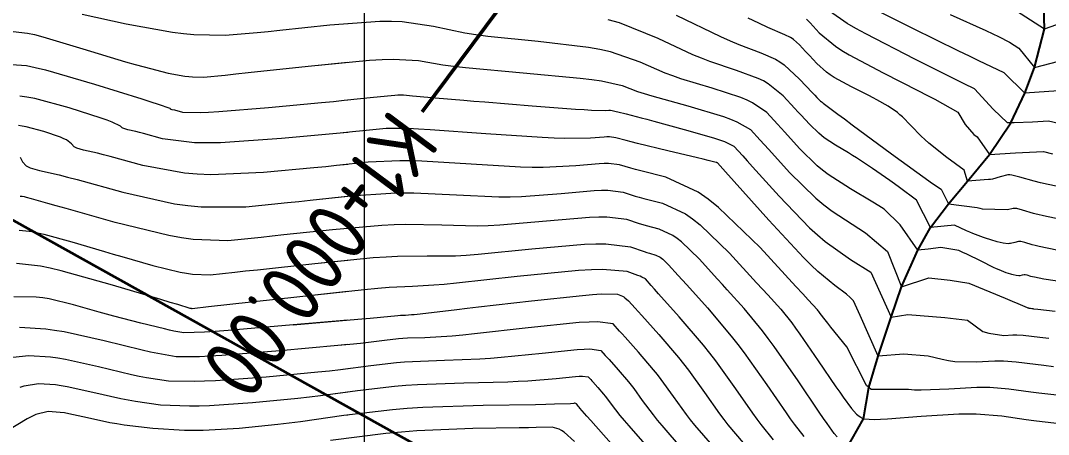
# Model space of a CAD drawing. Header units: millimetres. Extents: x 837475 to 838477, y 1189012 to 1191015.
# Drawn here: x 837843.7 to 837941.8, y 1190068.1 to 1190107.6 of the extents above; entities that cross this region are included whole.
import ezdxf

# ---------------------------------------------------------------- set-up
doc = ezdxf.new("R2010")
doc.units = ezdxf.units.MM
doc.header["$LTSCALE"] = 0.3
for name, color, linetype, lineweight in [('Abscisado 100m', 250, 'Continuous', 50), ('COORD', 253, 'Continuous', 20), ('CORREDORVIA', 94, 'Continuous', 40)]:
    doc.layers.add(name, color=color, linetype=linetype, lineweight=lineweight)
for name, color, linetype, lineweight, true_color in [('COTAS 10', 7, 'Continuous', 9, 0x6e3e2d), ('COTAS INT', 7, 'Continuous', 5, 0x9fa19f), ('Escorrentias', 7, 'Continuous', 25, 0x00a8ad)]:
    doc.layers.add(name, color=color, linetype=linetype, lineweight=lineweight, true_color=true_color)
doc.styles.get("Standard").update_dxf_attribs({"font": 'isocp2.shx', "bigfont": '@extfont2.shx'})

msp = doc.modelspace()

# ---------------------------------------------------------------- linework, layer by layer
at = {"layer": 'Abscisado 100m'}
msp.add_line((837913.262, 1190140.919, 1705.277), (837882.018, 1190098.891, 1705.277), dxfattribs=at)
at = {"layer": 'COORD'}
msp.add_line((837876.514, 1189013.872), (837876.514, 1191013.872), dxfattribs=at)
at = {"layer": 'CORREDORVIA'}
msp.add_lwpolyline([(838157.033, 1190996.193), (838237.174, 1190821.339), (838237.001, 1190602.875), (838240.031, 1190437.198), (838223.537, 1190366.272), (838184.199, 1189898.277), (837734.304, 1190149.151), (837849.078, 1189569.699), (837751.159, 1189231.384), (837593.191, 1189234.399), (837695.481, 1189679.225), (837660.573, 1189835.358), (837597.737, 1190012.464), (837490.666, 1190492.599), (837964.301, 1190234.408), (838010.155, 1190346.41), (837974.613, 1190516.877), (837969.419, 1190653.334), (837963.574, 1190795.982), (837910.676, 1191000.965)], close=True, dxfattribs=at)
at = {"layer": 'COTAS 10'}
for points in [[(837936.588, 1190109.935), (837941.417, 1190106.816), (837945.485, 1190108.254)], [(837945.11, 1190091.25), (837941.745, 1190091.959), (837941.038, 1190092.121), (837940.429, 1190092.269), (837939.043, 1190092.678), (837938.298, 1190092.871), (837938.094, 1190092.883), (837937.89, 1190092.876), (837937.163, 1190092.699), (837936.449, 1190092.487), (837936.255, 1190092.458), (837936.062, 1190092.441), (837934.066, 1190092.272), (837933.742, 1190093.329), (837932.071, 1190094.543), (837930.381, 1190095.909), (837929.992, 1190096.248), (837929.637, 1190096.57), (837928.64, 1190097.589), (837927.841, 1190098.425), (837927.61, 1190098.63), (837927.376, 1190098.825), (837926.498, 1190099.435), (837925.406, 1190100.047), (837925.038, 1190100.243), (837924.641, 1190100.45), (837922.969, 1190101.294), (837921.33, 1190102.192), (837920.955, 1190102.433), (837920.614, 1190102.671), (837919.663, 1190103.502), (837918.966, 1190104.27), (837918.784, 1190104.467), (837918.608, 1190104.659), (837918.012, 1190105.297), (837917.458, 1190105.804), (837917.308, 1190105.913), (837917.16, 1190106.008), (837916.636, 1190106.237), (837914.997, 1190106.957), (837914.145, 1190107.361), (837913.122, 1190107.854)], [(837842.352, 1190103.451), (837844.246, 1190103.318), (837845.088, 1190103.142), (837846.068, 1190102.906), (837850.754, 1190101.55), (837855.249, 1190100.132), (837856.109, 1190099.857), (837856.802, 1190099.632), (837857.916, 1190099.242), (837857.963, 1190099.19), (837857.984, 1190099.178), (837858.009, 1190099.167), (837858.125, 1190099.137), (837858.367, 1190099.08), (837858.47, 1190099.054), (837858.589, 1190099.022), (837859.151, 1190098.866), (837860.814, 1190098.821), (837861.627, 1190098.858), (837862.593, 1190098.917), (837867.355, 1190099.313), (837872.393, 1190099.791), (837873.533, 1190099.902), (837874.562, 1190100.003), (837874.923, 1190100.041)], [(837874.562, 1190100.003), (837877.355, 1190100.293), (837879.056, 1190100.468), (837879.396, 1190100.497), (837879.679, 1190100.518), (837880.229, 1190100.522), (837880.801, 1190100.447), (837881.098, 1190100.417), (837881.455, 1190100.383), (837883.248, 1190100.229), (837885.996, 1190100.005), (837886.956, 1190099.928), (837888.002, 1190099.843), (837892.501, 1190099.482), (837896.651, 1190099.165), (837897.477, 1190099.108), (837898.164, 1190099.065), (837899.482, 1190099.024), (837899.828, 1190099.054), (837899.903, 1190099.057), (837899.969, 1190099.057), (837900.131, 1190099.037), (837900.4, 1190098.963), (837900.532, 1190098.929), (837900.69, 1190098.89), (837901.473, 1190098.7), (837902.901, 1190098.335), (837903.466, 1190098.186), (837904.105, 1190098.016), (837907.026, 1190097.226), (837909.823, 1190096.417), (837910.383, 1190096.234), (837910.85, 1190096.07), (837911.765, 1190095.625), (837912.614, 1190094.693), (837913.041, 1190094.221), (837913.55, 1190093.656), (837916.08, 1190090.842), (837918.991, 1190087.837), (837919.741, 1190087.151), (837920.467, 1190086.529), (837922.884, 1190084.811), (837924.83, 1190083.604), (837926.769, 1190079.317), (837928.367, 1190079.567), (837931.883, 1190079.268), (837934.066, 1190079.008), (837935.509, 1190077.939), (837936.082, 1190077.777), (837937.519, 1190077.568), (837938.375, 1190077.621), (837938.581, 1190077.624), (837938.774, 1190077.623), (837939.361, 1190077.576), (837940.974, 1190077.384), (837941.814, 1190077.291)], [(837843.562, 1190087.623), (837844.814, 1190087.476), (837845.324, 1190087.367), (837845.904, 1190087.228), (837848.587, 1190086.482), (837851.683, 1190085.567), (837852.523, 1190085.322), (837853.355, 1190085.08), (837856.301, 1190084.239), (837858.901, 1190083.606), (837859.516, 1190083.497), (837860.085, 1190083.415), (837861.762, 1190083.359), (837864.134, 1190083.603), (837865.143, 1190083.711), (837866.303, 1190083.837), (837871.762, 1190084.439), (837877.33, 1190084.986), (837878.56, 1190085.077), (837879.654, 1190085.141), (837882.479, 1190085.157), (837885.194, 1190085.165), (837886.218, 1190085.225), (837887.362, 1190085.311), (837892.479, 1190085.829), (837897.508, 1190086.274), (837898.596, 1190086.313), (837899.552, 1190086.316), (837901.906, 1190086.023), (837903.182, 1190085.579), (837903.458, 1190085.486), (837903.702, 1190085.406), (837904.302, 1190085.229), (837904.724, 1190085.032), (837904.854, 1190084.94), (837904.99, 1190084.832), (837905.531, 1190084.31), (837906.451, 1190083.296), (837906.827, 1190082.878), (837907.254, 1190082.402), (837909.234, 1190080.188), (837911.516, 1190077.481), (837912.134, 1190076.693), (837912.746, 1190075.89), (837914.908, 1190072.851), (837916.742, 1190070.18), (837917.147, 1190069.608), (837917.508, 1190069.108), (837918.444, 1190067.908)], [(837871.762, 1190084.439), (837874.923, 1190084.75)], [(837872.309, 1190071.819), (837875.83, 1190072.3), (837879.373, 1190072.716), (837880.452, 1190072.802), (837881.574, 1190072.875), (837885.98, 1190073.029), (837890.184, 1190073.138), (837891.178, 1190073.182), (837892.1, 1190073.232), (837894.814, 1190073.462), (837896.643, 1190073.647), (837897.005, 1190073.668), (837897.305, 1190073.676), (837897.868, 1190073.598), (837898.104, 1190073.343), (837898.197, 1190073.24), (837898.303, 1190073.123), (837898.788, 1190072.582), (837899.324, 1190071.952), (837899.462, 1190071.779), (837899.595, 1190071.607), (837900.038, 1190070.99), (837900.887, 1190069.918), (837901.276, 1190069.458), (837901.732, 1190068.928), (837903.934, 1190066.426)], [(837843.65, 1190072.614), (837844.034, 1190072.742), (837845.394, 1190072.97), (837847.007, 1190072.868), (837847.549, 1190072.79), (837848.133, 1190072.689), (837850.59, 1190072.141), (837853.239, 1190071.539), (837853.944, 1190071.403), (837854.637, 1190071.281), (837857.037, 1190070.954), (837859.797, 1190070.839), (837860.717, 1190070.851), (837861.704, 1190070.882), (837865.83, 1190071.154), (837870.141, 1190071.57), (837871.244, 1190071.693), (837872.309, 1190071.819), (837874.923, 1190072.176)]]:
    msp.add_lwpolyline(points, dxfattribs=at)
at = {"layer": 'COTAS INT'}
for points in [[(837943.656, 1190100.97), (837939.514, 1190100.677), (837937.549, 1190102.617), (837935.13, 1190103.766), (837934.235, 1190104.199), (837933.242, 1190104.683), (837928.844, 1190106.845), (837924.718, 1190108.931)], [(837837.145, 1190108.346), (837839.933, 1190107.317), (837841.483, 1190106.759), (837841.829, 1190106.666), (837842.14, 1190106.599), (837842.965, 1190106.581), (837844.348, 1190106.421), (837845.01, 1190106.265), (837845.795, 1190106.062), (837849.637, 1190104.925), (837853.705, 1190103.685), (837854.631, 1190103.416), (837855.47, 1190103.18), (837857.777, 1190102.599), (837859.353, 1190102.314), (837859.73, 1190102.265), (837860.083, 1190102.229), (837861.144, 1190102.208), (837863.223, 1190102.409), (837864.216, 1190102.514), (837865.391, 1190102.64), (837871.144, 1190103.271), (837874.923, 1190103.625)], [(837874.923, 1190107.289), (837873.206, 1190107.166), (837868.436, 1190106.656), (837867.309, 1190106.544), (837866.267, 1190106.444), (837863.206, 1190106.185), (837860.232, 1190106.245), (837859.245, 1190106.346), (837858.186, 1190106.483), (837853.772, 1190107.281), (837849.564, 1190108.204)], [(837942.59, 1190085.701), (837940.884, 1190086.061), (837940.526, 1190086.143), (837940.217, 1190086.217), (837939.515, 1190086.425), (837939.137, 1190086.523), (837939.034, 1190086.529), (837938.931, 1190086.525), (837938.562, 1190086.436), (837938.172, 1190086.334), (837938.056, 1190086.322), (837937.936, 1190086.318), (837937.471, 1190086.365), (837936.887, 1190086.506), (837936.691, 1190086.561), (837936.48, 1190086.624), (837935.595, 1190086.908), (837934.573, 1190087.291), (837934.276, 1190087.415), (837933.973, 1190087.548), (837932.825, 1190088.095), (837930.515, 1190087.857), (837929.199, 1190090.463), (837927.55, 1190091.689), (837927.095, 1190092.018), (837926.64, 1190092.343), (837925.001, 1190093.477), (837923.461, 1190094.495), (837923.069, 1190094.746), (837922.693, 1190094.983), (837921.455, 1190095.728), (837920.386, 1190096.427), (837920.115, 1190096.635), (837919.855, 1190096.85), (837919.005, 1190097.676), (837918.142, 1190098.625), (837917.873, 1190098.916), (837917.592, 1190099.219), (837916.467, 1190100.418), (837915.047, 1190101.569), (837914.579, 1190101.843), (837914.078, 1190102.096), (837912, 1190102.848), (837909.463, 1190103.695), (837908.673, 1190104.008), (837907.845, 1190104.355), (837904.538, 1190105.894), (837900.84, 1190107.379), (837899.765, 1190107.693)], [(837906.264, 1190108.134), (837910.483, 1190106.105), (837911.409, 1190105.685), (837912.23, 1190105.326), (837914.318, 1190104.543), (837915.741, 1190103.923), (837916.142, 1190103.667), (837916.547, 1190103.375), (837918.035, 1190102.016), (837919.251, 1190100.728), (837919.484, 1190100.481), (837919.673, 1190100.281), (837919.98, 1190099.954), (837919.997, 1190099.938), (837920.002, 1190099.934), (837920.029, 1190099.916), (837920.053, 1190099.902), (837920.06, 1190099.897), (837920.068, 1190099.892), (837920.098, 1190099.872), (837920.185, 1190099.808), (837920.281, 1190099.736), (837920.541, 1190099.539), (837921.694, 1190098.679), (837922.31, 1190098.222), (837923.054, 1190097.669), (837926.814, 1190094.88), (837930.713, 1190092.071), (837931.546, 1190091.505), (837932.228, 1190090.115), (837934.97, 1190089.779), (837935.217, 1190089.708), (837935.456, 1190089.644), (837937.862, 1190089.567), (837938.411, 1190089.7), (837938.564, 1190089.706), (837938.718, 1190089.697), (837939.279, 1190089.551), (837940.323, 1190089.243), (837940.782, 1190089.132), (837941.315, 1190089.01), (837943.85, 1190088.475)], [(837918.697, 1190107.742), (837918.85, 1190107.579), (837919.029, 1190107.387), (837919.888, 1190106.443), (837921.451, 1190105.162), (837922.072, 1190104.758), (837922.776, 1190104.332), (837925.998, 1190102.615), (837929.377, 1190100.91), (837930.179, 1190100.491), (837930.923, 1190100.095), (837933.128, 1190098.858), (837933.826, 1190097.706), (837934.667, 1190096.734), (837934.97, 1190096.509), (837936.144, 1190094.829), (837938.621, 1190094.989), (837941.294, 1190095.11), (837942.175, 1190094.908)], [(837942.743, 1190097.8), (837941.774, 1190098.006), (837940.249, 1190097.902), (837938.521, 1190097.865), (837937.881, 1190097.837), (837936.498, 1190099.153), (837934.732, 1190101.088), (837933.753, 1190101.583), (837929.028, 1190103.936), (837924.341, 1190106.338), (837923.386, 1190106.864), (837922.579, 1190107.329), (837920.901, 1190108.51)], [(837932.39, 1190108.188), (837935.792, 1190106.655), (837936.468, 1190106.352), (837937.029, 1190106.102), (837938.061, 1190105.537), (837938.964, 1190104.961), (837940.458, 1190103.14), (837943.495, 1190103.939)], [(837943.496, 1190082.609), (837941.33, 1190082.927), (837940.454, 1190083.111), (837940.27, 1190083.154), (837940.112, 1190083.192), (837939.751, 1190083.298), (837939.557, 1190083.349), (837939.504, 1190083.352), (837939.451, 1190083.35), (837939.262, 1190083.304), (837939.062, 1190083.252), (837939.002, 1190083.246), (837938.94, 1190083.244), (837938.702, 1190083.268), (837938.402, 1190083.34), (837938.301, 1190083.368), (837938.193, 1190083.4), (837937.739, 1190083.546), (837937.066, 1190083.817), (837936.82, 1190083.929), (837936.549, 1190084.055), (837935.352, 1190084.642), (837933.98, 1190085.309), (837933.597, 1190085.486), (837933.214, 1190085.659), (837931.514, 1190085.96), (837930.315, 1190085.81), (837929.316, 1190085.71), (837927.618, 1190088.107), (837926.113, 1190089.598), (837925.578, 1190089.932), (837925.025, 1190090.272), (837922.882, 1190091.541), (837920.765, 1190092.925), (837920.228, 1190093.337), (837919.713, 1190093.761), (837918.03, 1190095.398), (837916.611, 1190096.968), (837916.262, 1190097.351), (837915.933, 1190097.71), (837914.9, 1190098.821), (837913.547, 1190099.764), (837913.015, 1190100.018), (837912.415, 1190100.27), (837909.682, 1190101.154), (837906.696, 1190102.064), (837905.936, 1190102.331), (837905.206, 1190102.605), (837902.813, 1190103.653), (837899.982, 1190104.617), (837898.976, 1190104.84), (837897.873, 1190105.043), (837893.09, 1190105.613), (837888.264, 1190106.104), (837887.135, 1190106.256), (837886.096, 1190106.415), (837883.09, 1190107.05), (837880.102, 1190107.482), (837879.074, 1190107.514), (837877.959, 1190107.507), (837873.206, 1190107.166)], [(837871.144, 1190103.271), (837876.976, 1190103.818), (837878.201, 1190103.891), (837879.256, 1190103.93), (837881.66, 1190103.786), (837883.984, 1190103.387), (837884.989, 1190103.265), (837886.152, 1190103.137), (837891.66, 1190102.635), (837897.079, 1190102.121), (837898.187, 1190101.987), (837899.124, 1190101.856), (837901.087, 1190101.412), (837902.568, 1190100.856), (837903.2, 1190100.654), (837903.929, 1190100.432), (837907.364, 1190099.46), (837910.753, 1190098.443), (837911.451, 1190098.194), (837912.047, 1190097.958), (837913.332, 1190097.223), (837914.273, 1190096.202), (837914.651, 1190095.786), (837915.081, 1190095.312), (837917.055, 1190093.12), (837919.57, 1190090.673), (837920.341, 1190090.038), (837921.144, 1190089.422), (837924.309, 1190087.353), (837926.419, 1190085.56), (837927.768, 1190082.214), (837930.365, 1190083.063), (837932.388, 1190082.843), (837934.195, 1190082.541), (837937.655, 1190081.115), (837938.322, 1190080.84), (837938.861, 1190080.616), (837939.758, 1190080.242), (837939.82, 1190080.211), (837939.834, 1190080.205), (837939.847, 1190080.199), (837939.882, 1190080.185), (837939.906, 1190080.177), (837939.911, 1190080.176), (837939.917, 1190080.174), (837939.932, 1190080.17), (837939.945, 1190080.169), (837939.948, 1190080.169), (837939.951, 1190080.17), (837939.962, 1190080.172), (837939.971, 1190080.175), (837939.977, 1190080.175), (837939.987, 1190080.172), (837940.006, 1190080.166), (837940.014, 1190080.164), (837940.069, 1190080.153), (837940.208, 1190080.133), (837940.276, 1190080.125), (837940.357, 1190080.115), (837940.757, 1190080.069), (837942.436, 1190079.888)], [(837874.923, 1190096.939), (837874.187, 1190096.869), (837868.57, 1190096.34), (837862.75, 1190095.956), (837861.453, 1190095.935), (837860.294, 1190095.951), (837857.243, 1190096.318), (837855.419, 1190096.824), (837855.032, 1190096.927), (837854.697, 1190097.014), (837853.912, 1190097.196), (837853.533, 1190097.297), (837853.454, 1190097.332), (837853.386, 1190097.371), (837853.232, 1190097.539), (837852.43, 1190097.923), (837851.954, 1190098.097), (837851.367, 1190098.301), (837848.328, 1190099.285), (837845.04, 1190100.163), (837844.296, 1190100.3), (837843.624, 1190100.391)], [(837945.483, 1190071.551), (837941.724, 1190071.967), (837940.873, 1190072.068), (837940.104, 1190072.162), (837938.009, 1190072.447), (837936.18, 1190072.591), (837935.579, 1190072.596), (837934.936, 1190072.586), (837932.269, 1190072.422), (837929.631, 1190072.323), (837929.006, 1190072.354), (837928.426, 1190072.409), (837924.85, 1190072.407), (837924.403, 1190072.778), (837922.536, 1190076.479), (837921.014, 1190078.358), (837920.712, 1190078.735), (837920.462, 1190079.049), (837919.987, 1190079.662), (837919.864, 1190079.839), (837919.836, 1190079.878), (837919.81, 1190079.913), (837919.737, 1190080.005), (837918.862, 1190080.955), (837918.33, 1190081.531), (837917.673, 1190082.244), (837914.253, 1190085.949), (837910.295, 1190089.774), (837909.299, 1190090.562), (837908.346, 1190091.232), (837905.262, 1190092.673), (837902.879, 1190093.26), (837902.367, 1190093.392), (837901.92, 1190093.511), (837900.841, 1190093.831), (837899.802, 1190093.961), (837899.381, 1190093.959), (837898.9, 1190093.942), (837896.681, 1190093.746), (837893.566, 1190093.586), (837892.521, 1190093.591), (837891.397, 1190093.619), (837886.681, 1190093.897), (837881.993, 1190094.181), (837880.887, 1190094.212), (837879.865, 1190094.222), (837876.868, 1190094.084), (837873.842, 1190093.767), (837872.802, 1190093.663), (837871.674, 1190093.552), (837866.868, 1190093.095), (837861.827, 1190092.893), (837860.551, 1190092.943), (837859.326, 1190093.039), (837855.336, 1190093.77), (837852.249, 1190094.625), (837851.594, 1190094.8), (837851.026, 1190094.948), (837849.698, 1190095.256), (837849.058, 1190095.426), (837848.924, 1190095.486), (837848.809, 1190095.552), (837848.548, 1190095.836), (837848.058, 1190096.214), (837847.798, 1190096.338), (837847.484, 1190096.47), (837845.902, 1190097.021), (837844.21, 1190097.472), (837843.827, 1190097.543), (837843.481, 1190097.59)], [(837942.274, 1190074.573), (837941.343, 1190074.679), (837940.539, 1190074.773), (837938.685, 1190075.012), (837937.477, 1190075.107), (837937.08, 1190075.11), (837936.655, 1190075.103), (837934.894, 1190074.995), (837932.856, 1190075.05), (837932.257, 1190075.146), (837931.643, 1190075.278), (837930.315, 1190075.572), (837927.968, 1190075.771), (837925.521, 1190075.572), (837923.823, 1190079.467), (837923.19, 1190080.858), (837922.851, 1190081.187), (837922.52, 1190081.486), (837921.386, 1190082.312), (837919.762, 1190083.652), (837919.123, 1190084.275), (837918.4, 1190085.007), (837915.104, 1190088.564), (837910.955, 1190093.184), (837910.197, 1190094.028), (837910.17, 1190094.041), (837910.157, 1190094.046), (837910.14, 1190094.051), (837910.059, 1190094.075), (837909.292, 1190094.261), (837908.844, 1190094.369), (837908.294, 1190094.502), (837905.453, 1190095.185), (837902.556, 1190095.89), (837901.971, 1190096.036), (837901.48, 1190096.16), (837900.486, 1190096.434), (837899.886, 1190096.509), (837899.642, 1190096.508), (837899.364, 1190096.498), (837898.081, 1190096.385), (837895.634, 1190096.344), (837894.622, 1190096.38), (837893.465, 1190096.436), (837888.081, 1190096.81), (837882.772, 1190097.194), (837881.663, 1190097.257), (837880.71, 1190097.3), (837878.57, 1190097.299), (837876.356, 1190097.077), (837875.355, 1190096.98), (837874.187, 1190096.869)], [(837843.643, 1190094.578), (837843.686, 1190094.505), (837843.864, 1190094.133), (837844.231, 1190093.732), (837844.394, 1190093.64), (837844.583, 1190093.555), (837845.485, 1190093.316), (837847.356, 1190092.881), (837848.156, 1190092.673), (837849.079, 1190092.427), (837853.428, 1190091.222), (837858.359, 1190090.128), (837859.648, 1190089.952), (837860.905, 1190089.83), (837865.166, 1190089.85), (837869.161, 1190090.236), (837870.249, 1190090.346), (837871.329, 1190090.457), (837875.166, 1190090.869), (837879.02, 1190091.143), (837880.112, 1190091.167), (837881.213, 1190091.168), (837885.28, 1190090.984), (837889.329, 1190090.801), (837890.42, 1190090.803), (837891.498, 1190090.827), (837895.28, 1190091.107), (837898.436, 1190091.386), (837899.119, 1190091.41), (837899.719, 1190091.412), (837901.196, 1190091.229), (837902.341, 1190090.867), (837902.731, 1190090.757), (837903.153, 1190090.642), (837904.942, 1190090.191), (837907.138, 1190089.165), (837907.817, 1190088.688), (837908.527, 1190088.127), (837911.346, 1190085.403), (837913.932, 1190082.594), (837914.496, 1190081.98), (837914.993, 1190081.437), (837916.236, 1190080.066), (837917.278, 1190078.759), (837917.647, 1190078.256), (837918.052, 1190077.692), (837919.808, 1190075.149), (837921.503, 1190072.661), (837921.871, 1190072.132), (837922.194, 1190071.674), (837922.99, 1190070.596), (837923.473, 1190070.064), (837923.598, 1190069.948), (837923.72, 1190069.847), (837924.129, 1190069.599), (837925.21, 1190069.541), (837925.754, 1190069.561), (837926.405, 1190069.595), (837929.644, 1190069.848), (837933.216, 1190070.068), (837934.077, 1190070.082), (837934.883, 1190070.076), (837937.333, 1190069.883), (837939.668, 1190069.55), (837940.402, 1190069.456), (837941.174, 1190069.361), (837944.276, 1190069.009)], [(837874.923, 1190093.88), (837873.842, 1190093.767)], [(837921.612, 1190067.899), (837921.346, 1190068.205), (837920.664, 1190069.144), (837920.321, 1190069.638), (837919.912, 1190070.233), (837917.882, 1190073.224), (837915.593, 1190076.504), (837915.022, 1190077.281), (837914.477, 1190078), (837912.735, 1190080.127), (837911.124, 1190081.919), (837910.661, 1190082.429), (837910.192, 1190082.945), (837908.438, 1190084.856), (837906.758, 1190086.48), (837906.336, 1190086.814), (837905.931, 1190087.099), (837904.622, 1190087.71), (837903.427, 1190088.024), (837903.095, 1190088.121), (837902.761, 1190088.223), (837901.551, 1190088.626), (837899.636, 1190088.864), (837898.858, 1190088.862), (837897.972, 1190088.83), (837893.88, 1190088.468), (837889.43, 1190088.069), (837888.319, 1190088.014), (837887.261, 1190087.983), (837883.88, 1190088.07), (837880.434, 1190088.155), (837879.336, 1190088.122), (837878.175, 1190088.065), (837873.464, 1190087.654), (837868.816, 1190087.147), (837867.696, 1190087.029), (837866.648, 1190086.919), (837863.464, 1190086.604), (837860.167, 1190086.715), (837859.048, 1190086.875), (837857.839, 1190087.09), (837852.726, 1190088.334), (837848.034, 1190089.66), (837847.09, 1190089.928), (837846.3, 1190090.152), (837844.729, 1190090.603), (837844.245, 1190090.738), (837844.14, 1190090.763), (837844.048, 1190090.782), (837843.823, 1190090.809), (837843.635, 1190090.813)], [(837871.329, 1190090.457), (837874.923, 1190090.843)], [(837874.923, 1190087.781), (837873.464, 1190087.654)], [(837915.542, 1190067.612), (837914.353, 1190069.072), (837913.973, 1190069.578), (837913.571, 1190070.128), (837911.934, 1190072.479), (837910.025, 1190075.135), (837909.451, 1190075.877), (837908.858, 1190076.621), (837906.552, 1190079.331), (837904.574, 1190081.546), (837904.187, 1190081.978), (837903.871, 1190082.332), (837903.309, 1190082.955), (837902.98, 1190083.13), (837902.81, 1190083.202), (837902.606, 1190083.283), (837901.586, 1190083.66), (837899.219, 1190083.856), (837898.166, 1190083.824), (837896.941, 1190083.754), (837891.078, 1190083.19), (837885.294, 1190082.553), (837884.118, 1190082.437), (837883.126, 1190082.347), (837881.078, 1190082.243), (837878.875, 1190082.128), (837877.785, 1190082.032), (837876.486, 1190081.907), (837870.06, 1190081.224), (837861.621, 1190080.287), (837860.06, 1190080.114), (837860.003, 1190080.115), (837859.984, 1190080.118), (837859.963, 1190080.122), (837859.875, 1190080.143), (837858.676, 1190080.5), (837857.955, 1190080.715), (837857.065, 1190080.981), (837852.446, 1190082.36), (837847.563, 1190083.718), (837846.507, 1190083.97), (837845.58, 1190084.169), (837843.301, 1190084.437)], [(837874.923, 1190079.02), (837869.703, 1190078.565), (837863.481, 1190078.047), (837862.245, 1190077.953), (837861.221, 1190077.88), (837859.279, 1190077.798), (837858.306, 1190077.976), (837857.892, 1190078.068), (837857.416, 1190078.178), (837855.174, 1190078.73), (837852.577, 1190079.409), (837851.876, 1190079.6), (837851.184, 1190079.792), (837848.75, 1190080.495), (837846.426, 1190081.044), (837845.802, 1190081.138), (837845.187, 1190081.208), (837843.04, 1190081.251)], [(837869.703, 1190078.565), (837875.86, 1190079.102), (837877.055, 1190079.207), (837878.028, 1190079.294), (837879.703, 1190079.452), (837879.955, 1190079.481), (837880.032, 1190079.487), (837880.112, 1190079.493), (837880.426, 1190079.504), (837881.006, 1190079.545), (837881.254, 1190079.57), (837881.539, 1190079.6), (837882.886, 1190079.755), (837885.323, 1190080.043), (837886.296, 1190080.157), (837887.399, 1190080.286), (837892.46, 1190080.873), (837897.309, 1190081.387), (837898.279, 1190081.47), (837899.087, 1190081.526), (837900.656, 1190081.513), (837901.13, 1190081.304), (837901.246, 1190081.236), (837901.357, 1190081.164), (837901.706, 1190080.869), (837902.339, 1190080.178), (837902.629, 1190079.857), (837902.969, 1190079.479), (837904.611, 1190077.643), (837906.475, 1190075.454), (837906.954, 1190074.852), (837907.418, 1190074.253), (837908.96, 1190072.107), (837910.4, 1190070.075), (837910.799, 1190069.548), (837911.198, 1190069.036), (837912.64, 1190067.316)], [(837874.923, 1190081.741), (837870.06, 1190081.224)], [(837874.923, 1190076.683), (837873.953, 1190076.591), (837868.412, 1190076.095), (837862.889, 1190075.659), (837861.736, 1190075.586), (837860.746, 1190075.533), (837858.532, 1190075.517), (837856.777, 1190075.822), (837856.077, 1190075.973), (837855.284, 1190076.152), (837851.649, 1190077.04), (837847.83, 1190077.89), (837846.923, 1190078.047), (837846.079, 1190078.17), (837843.574, 1190078.327)], [(837909.738, 1190067.019), (837908.043, 1190069), (837907.625, 1190069.518), (837907.229, 1190070.023), (837905.986, 1190071.735), (837904.81, 1190073.371), (837904.457, 1190073.828), (837904.091, 1190074.287), (837902.67, 1190075.956), (837901.383, 1190077.392), (837901.102, 1190077.703), (837900.854, 1190077.977), (837900.228, 1190078.653), (837898.734, 1190078.86), (837897.939, 1190078.838), (837896.978, 1190078.782), (837892.127, 1190078.292), (837887.009, 1190077.712), (837885.878, 1190077.599), (837884.873, 1190077.507), (837882.277, 1190077.345), (837880.599, 1190077.287), (837880.172, 1190077.259), (837879.761, 1190077.226), (837878.412, 1190077.068), (837876.122, 1190076.802), (837875.118, 1190076.702), (837873.953, 1190076.591)], [(837874.215, 1190074.31), (837877.121, 1190074.684), (837879.567, 1190074.971), (837880.312, 1190075.031), (837881.087, 1190075.081), (837884.129, 1190075.187), (837887.528, 1190075.322), (837888.528, 1190075.39), (837889.554, 1190075.472), (837893.471, 1190075.877), (837896.81, 1190076.214), (837897.472, 1190076.253), (837898.02, 1190076.268), (837899.048, 1190076.125), (837899.479, 1190075.66), (837899.65, 1190075.472), (837899.843, 1190075.257), (837900.729, 1190074.269), (837901.708, 1190073.119), (837901.959, 1190072.804), (837902.203, 1190072.489), (837903.012, 1190071.363), (837904.058, 1190069.97), (837904.45, 1190069.488), (837904.887, 1190068.964), (837906.836, 1190066.723)], [(837842.931, 1190075.484), (837844.484, 1190075.648), (837846.543, 1190075.519), (837847.236, 1190075.418), (837847.982, 1190075.29), (837851.12, 1190074.59), (837854.262, 1190073.846), (837855.011, 1190073.688), (837855.707, 1190073.552), (837857.785, 1190073.235), (837860.272, 1190073.186), (837861.226, 1190073.218), (837862.296, 1190073.271), (837867.121, 1190073.624), (837872.047, 1190074.081), (837873.181, 1190074.198), (837874.215, 1190074.31), (837874.923, 1190074.401)], [(837901.032, 1190066.13), (837898.577, 1190068.892), (837898.102, 1190069.428), (837897.716, 1190069.865), (837897.065, 1190070.618), (837896.988, 1190070.725), (837896.964, 1190070.755), (837896.941, 1190070.785), (837896.848, 1190070.894), (837896.763, 1190070.988), (837896.745, 1190071.009), (837896.729, 1190071.027), (837896.688, 1190071.071), (837896.59, 1190071.084), (837896.538, 1190071.083), (837896.475, 1190071.079), (837896.158, 1190071.047), (837894.645, 1190070.992), (837893.828, 1190070.973), (837892.839, 1190070.953), (837887.831, 1190070.871), (837882.062, 1190070.669), (837880.592, 1190070.574), (837879.179, 1190070.462), (837874.538, 1190069.915)], [(837874.923, 1190069.96), (837874.538, 1190069.915), (837870.403, 1190069.327), (837869.308, 1190069.188), (837868.234, 1190069.06), (837864.538, 1190068.683), (837861.111, 1190068.494), (837860.207, 1190068.484), (837859.323, 1190068.492), (837856.29, 1190068.672), (837853.567, 1190069.011), (837852.878, 1190069.118), (837852.217, 1190069.232), (837850.061, 1190069.692), (837848.285, 1190070.088), (837847.862, 1190070.161), (837847.47, 1190070.218), (837846.304, 1190070.291), (837845.136, 1190070.001), (837844.743, 1190069.828), (837844.319, 1190069.616), (837842.533, 1190068.519)], [(837896.556, 1190067.436), (837895.554, 1190068.325), (837895.313, 1190068.491), (837895.089, 1190068.624), (837894.413, 1190068.815), (837892.904, 1190068.772), (837892.155, 1190068.757), (837891.262, 1190068.741), (837886.841, 1190068.67), (837881.497, 1190068.447), (837880.022, 1190068.335), (837878.549, 1190068.2), (837873.247, 1190067.531)]]:
    msp.add_lwpolyline(points, dxfattribs=at)
at = {"layer": 'Escorrentias'}
for p, q in [((837941.417, 1190106.816), (837941.266, 1190110.72)), ((837940.458, 1190103.14), (837941.417, 1190106.816)), ((837939.514, 1190100.677), (837940.458, 1190103.14)), ((837938.201, 1190097.851), (837939.514, 1190100.677)), ((837936.144, 1190094.829), (837938.201, 1190097.851)), ((837934.066, 1190092.272), (837936.144, 1190094.829)), ((837932.228, 1190090.115), (837934.066, 1190092.272)), ((837930.515, 1190087.857), (837932.228, 1190090.115)), ((837929.316, 1190085.71), (837930.515, 1190087.857)), ((837927.768, 1190082.214), (837929.316, 1190085.71)), ((837926.769, 1190079.317), (837927.768, 1190082.214)), ((837925.521, 1190075.572), (837926.769, 1190079.317)), ((837924.627, 1190072.593), (837925.521, 1190075.572)), ((837924.129, 1190069.599), (837924.627, 1190072.593)), ((837922.521, 1190066.741), (837924.129, 1190069.599))]:
    msp.add_line(p, q, dxfattribs=at)

# ---------------------------------------------------------------- texts
at = {"layer": 'Abscisado 100m'}
msp.add_text('K1+000.00', height=6, rotation=233.3718, dxfattribs=at).set_placement((837879.028, 1190099.393))

doc.saveas('drawing.dxf')
